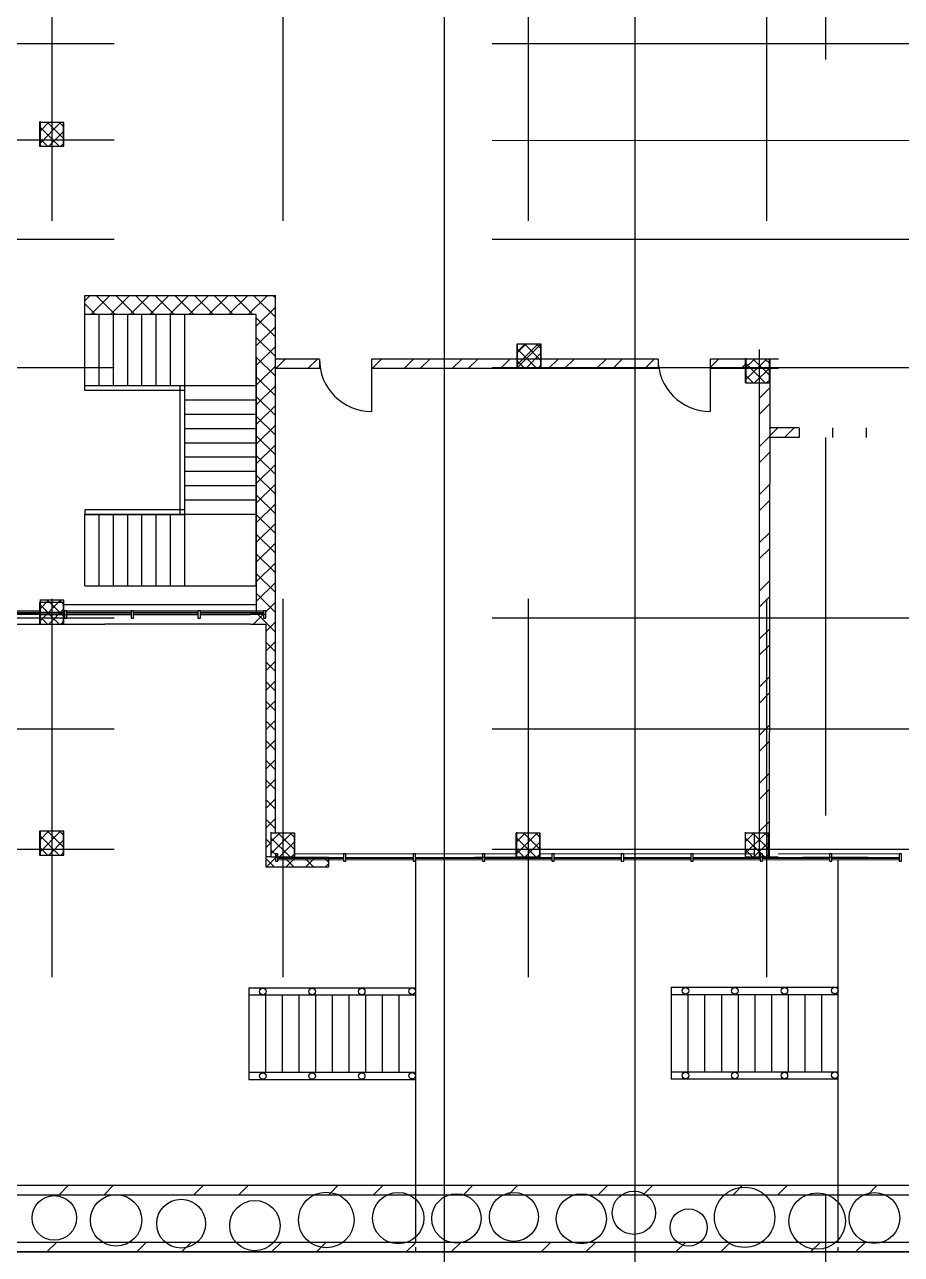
# Model space of a CAD drawing. Header units: millimetres. Extents: x 3062 to 3755, y 1606 to 1663.
# Drawn here: x 3261.87 to 3265.55, y 1645.8 to 1650.97 of the extents above; entities that cross this region are included whole.
import ezdxf

# ---------------------------------------------------------------- set-up
doc = ezdxf.new("R2010")
doc.units = ezdxf.units.MM
doc.linetypes.add('CENTER2', pattern=[28.575, 19.05, -3.175, 3.175, -3.175])
doc.linetypes.add('Dash', pattern=[6.35, 3.175, -3.175])
for name, color, linetype, lineweight in [('A-COLS', 52, 'Continuous', 9), ('A-GLAZ-CURT', 52, 'Continuous', 9), ('A-GLAZ-CWMG', 51, 'Continuous', 9)]:
    doc.layers.add(name, color=color, linetype=linetype, lineweight=lineweight)
doc.layers.add('m7aor', color=4, linetype='Continuous')
doc.layers.add('WORK', color=7, linetype='Continuous')
pattern_1 = [(45, (2434.58414, 1347.60783), (-0.101027881, 0.101027881), []), (45, (2434.6515, 1347.60783), (-0.101027881, 0.101027881), [])]

# ---------------------------------------------------------------- blocks, each defined once
blk = doc.blocks.new('M_Rectangular Column - 50_50-377117-Level 1')
at = {"layer": 'A-COLS'}
for p, q in [((250, 250), (-250, 250)), ((-250, 250), (-250, -250)), ((250, -250), (250, 250)), ((-250, -250), (250, -250))]:
    blk.add_line(p, q, dxfattribs=at)
blk = doc.blocks.new('M_Rectangular Column - 50_50-407330-Level 1')
at = {"layer": 'A-COLS', "lineweight": 25}
for p, q in [((250, 250), (-250, 250)), ((-250, 250), (-250, -250)), ((250, -250), (250, 250)), ((-250, -250), (250, -250))]:
    blk.add_line(p, q, dxfattribs=at)
blk = doc.blocks.new('System Panel - Glazed-V14-Level 1')
at = {"layer": 'A-GLAZ-CURT', "lineweight": 18}
for p, q in [((704, 49), (-704, 49)), ((-704, 49), (-704, 25)), ((-704, 25), (704, 25)), ((704, 25), (704, 49))]:
    blk.add_line(p, q, dxfattribs=at)
blk = doc.blocks.new('System Panel - Glazed-V15-Level 1')
at = {"layer": 'A-GLAZ-CURT', "lineweight": 18}
for p, q in [((704, 49), (-704, 49)), ((-704, 49), (-704, 25)), ((-704, 25), (704, 25)), ((704, 25), (704, 49))]:
    blk.add_line(p, q, dxfattribs=at)
blk = doc.blocks.new('System Panel - Glazed-V11-Level 1')
at = {"layer": 'A-GLAZ-CURT', "lineweight": 18}
for p, q in [((704, 49), (-704, 49)), ((-704, 49), (-704, 25)), ((-704, 25), (704, 25)), ((704, 25), (704, 49))]:
    blk.add_line(p, q, dxfattribs=at)
blk = doc.blocks.new('System Panel - Glazed-V16-Level 1')
at = {"layer": 'A-GLAZ-CURT', "lineweight": 18}
for p, q in [((704, 49), (-704, 49)), ((-704, 49), (-704, 25)), ((-704, 25), (704, 25)), ((704, 25), (704, 49))]:
    blk.add_line(p, q, dxfattribs=at)
blk = doc.blocks.new('System Panel - Glazed-V17-Level 1')
at = {"layer": 'A-GLAZ-CURT', "lineweight": 18}
for p, q in [((704, 49), (-704, 49)), ((-704, 49), (-704, 25)), ((-704, 25), (704, 25)), ((704, 25), (704, 49))]:
    blk.add_line(p, q, dxfattribs=at)
blk = doc.blocks.new('System Panel - Glazed-V18-Level 1')
at = {"layer": 'A-GLAZ-CURT', "lineweight": 18}
for p, q in [((691, 49), (-691, 49)), ((-691, 49), (-691, 25)), ((-691, 25), (691, 25)), ((691, 25), (691, 49))]:
    blk.add_line(p, q, dxfattribs=at)
blk = doc.blocks.new('Rectangular Mullion - 50 x 150mm-403559-Level 1')
at = {"layer": 'A-GLAZ-CWMG'}
blk.add_line((151507, -20969), (151507, -19562), dxfattribs=at)
blk = doc.blocks.new('Rectangular Mullion - 50 x 150mm-V23-Level 1')
at = {"layer": 'A-GLAZ-CWMG'}
blk.add_line((151507, -38130), (151507, -37047), dxfattribs=at)
blk = doc.blocks.new('Rectangular Mullion - 50 x 150mm-V24-Level 1')
at = {"layer": 'A-GLAZ-CWMG'}
blk.add_line((151507, -39912), (151507, -38630), dxfattribs=at)
blk = doc.blocks.new('Rectangular Mullion - 50 x 150mm-V25-Level 1')
at = {"layer": 'A-GLAZ-CWMG'}
for p, q in [((151507, -43130), (151507, -42876)), ((151507, -44283), (151507, -43630))]:
    blk.add_line(p, q, dxfattribs=at)
blk = doc.blocks.new('Rectangular Mullion - 50 x 150mm-V26-Level 1')
at = {"layer": 'A-GLAZ-CWMG'}
blk.add_line((151507, -48270), (151507, -47247), dxfattribs=at)
blk = doc.blocks.new('Rectangular Mullion - 50 x 150mm-V27-Level 1')
at = {"layer": 'A-GLAZ-CWMG', "lineweight": 25}
for p, q in [((-50, 75), (0, 75)), ((-50, -75), (-50, 75)), ((0, 75), (0, -75)), ((0, -75), (-50, -75))]:
    blk.add_line(p, q, dxfattribs=at)
blk = doc.blocks.new('Rectangular Mullion - 50 x 150mm-V30-Level 1')
at = {"layer": 'A-GLAZ-CWMG', "lineweight": 25}
for p, q in [((-25, 75), (25, 75)), ((-25, -75), (-25, 75)), ((25, 75), (25, -75)), ((25, -75), (-25, -75))]:
    blk.add_line(p, q, dxfattribs=at)
blk = doc.blocks.new('Rectangular Mullion - 50 x 150mm-V29-Level 1')
at = {"layer": 'A-GLAZ-CWMG', "lineweight": 25}
for p, q in [((-25, 75), (25, 75)), ((-25, -75), (-25, 75)), ((25, 75), (25, -75)), ((25, -75), (-25, -75))]:
    blk.add_line(p, q, dxfattribs=at)
blk = doc.blocks.new('Rectangular Mullion - 50 x 150mm-V31-Level 1')
at = {"layer": 'A-GLAZ-CWMG', "lineweight": 25}
for p, q in [((-25, 75), (25, 75)), ((-25, -75), (-25, 75)), ((25, 75), (25, -75)), ((25, -75), (-25, -75))]:
    blk.add_line(p, q, dxfattribs=at)
blk = doc.blocks.new('System Panel - Glazed-V52-Level 1')
at = {"layer": 'A-GLAZ-CURT', "lineweight": 18}
for p, q in [((675, 49), (-675, 49)), ((-675, 49), (-675, 25)), ((-675, 25), (675, 25)), ((675, 25), (675, 49))]:
    blk.add_line(p, q, dxfattribs=at)
blk = doc.blocks.new('System Panel - Glazed-413819-Level 1')
at = {"layer": 'A-GLAZ-CURT', "lineweight": 18}
for p, q in [((675, 49), (-675, 49)), ((-675, 49), (-675, 25)), ((-675, 25), (675, 25)), ((675, 25), (675, 49))]:
    blk.add_line(p, q, dxfattribs=at)
blk = doc.blocks.new('System Panel - Glazed-413818-Level 1')
at = {"layer": 'A-GLAZ-CURT', "lineweight": 18}
for p, q in [((663, 49), (-663, 49)), ((-663, 49), (-663, 25)), ((-663, 25), (663, 25)), ((663, 25), (663, 49))]:
    blk.add_line(p, q, dxfattribs=at)
blk = doc.blocks.new('Rectangular Mullion - 50 x 150mm-V53-Level 1')
at = {"layer": 'A-GLAZ-CWMG'}
for p, q in [((146407, -53105), (146407, -53130)), ((146407, -53630), (146407, -54455))]:
    blk.add_line(p, q, dxfattribs=at)
blk = doc.blocks.new('Rectangular Mullion - 50 x 150mm-413815-Level 1')
at = {"layer": 'A-GLAZ-CWMG'}
blk.add_line((146407, -55905), (146407, -57255), dxfattribs=at)
blk = doc.blocks.new('Rectangular Mullion - 50 x 150mm-413814-Level 1')
at = {"layer": 'A-GLAZ-CWMG'}
blk.add_line((146407, -57305), (146407, -58630), dxfattribs=at)
blk = doc.blocks.new('Rectangular Mullion - 50 x 150mm-V34-Level 1')
at = {"layer": 'A-GLAZ-CWMG', "lineweight": 25}
for p, q in [((-50, 75), (0, 75)), ((-50, -75), (-50, 75)), ((0, 75), (0, -75)), ((0, -75), (-50, -75))]:
    blk.add_line(p, q, dxfattribs=at)
blk = doc.blocks.new('Rectangular Mullion - 50 x 150mm-V42-Level 1')
at = {"layer": 'A-GLAZ-CWMG', "lineweight": 25}
for p, q in [((-25, 75), (25, 75)), ((-25, -75), (-25, 75)), ((25, 75), (25, -75)), ((25, -75), (-25, -75))]:
    blk.add_line(p, q, dxfattribs=at)

msp = doc.modelspace()

# ---------------------------------------------------------------- hatches: boundary and pattern name
at = {"layer": 'WORK'}
h = msp.add_hatch(dxfattribs=at)
h.set_pattern_fill('ANSI32', color=256, scale=0.042)
h.set_pattern_definition([(45, (2434.58414, 1347.60783), (-0.28287807, 0.28287807), []), (45, (2434.77273, 1347.60783), (-0.28287807, 0.28287807), [])])
h.paths.add_polyline_path([(3263.5087, 1657.9947), (3261.8368, 1657.9947), (3261.8368, 1657.9547), (3263.5087, 1657.9547)])
h.paths.add_polyline_path([(3265.2828, 1657.9947), (3263.5087, 1657.9947), (3263.5087, 1657.9547), (3265.2828, 1657.9547)])
h.paths.add_polyline_path([(3265.2828, 1658.2347), (3263.5087, 1658.2347), (3263.5087, 1658.1947), (3265.2828, 1658.1947)])
h.paths.add_polyline_path([(3263.5087, 1658.2347), (3261.8368, 1658.2347), (3261.8368, 1658.1947), (3263.5087, 1658.1947)])
h.paths.add_polyline_path([(3267.4788, 1658.2347), (3265.2828, 1658.2347), (3265.2828, 1658.1947), (3267.4788, 1658.1947)])
h.paths.add_polyline_path([(3267.4788, 1657.9947), (3265.2828, 1657.9947), (3265.2828, 1657.9547), (3267.4788, 1657.9547)])
h.paths.add_polyline_path([(3270.0808, 1657.9947), (3267.4788, 1657.9947), (3267.4788, 1657.9547), (3270.0808, 1657.9547)])
h.paths.add_polyline_path([(3270.0808, 1658.2347), (3267.4788, 1658.2347), (3267.4788, 1658.1947), (3270.0808, 1658.1947)])
h.paths.add_polyline_path([(3272.8732, 1658.2347), (3270.0808, 1658.2347), (3270.0808, 1658.1947), (3272.8732, 1658.1947)])
h.paths.add_polyline_path([(3272.8332, 1657.9947), (3270.0808, 1657.9947), (3270.0808, 1657.9547), (3272.8332, 1657.9547)])
h.paths.add_polyline_path([(3273.0732, 1658.2347), (3272.8732, 1658.2347), (3272.8732, 1658.1947), (3273.0732, 1658.1947)])
h.paths.add_polyline_path([(3273.1132, 1658.1947), (3273.0732, 1658.1947), (3273.0732, 1652.3361, -0.740797), (3272.8732, 1652.3361), (3272.8332, 1652.3361, 0.894921), (3273.1132, 1652.3361)])
h.paths.add_polyline_path([(3272.8732, 1657.9547), (3272.8332, 1657.9547), (3272.8332, 1652.3361), (3272.8732, 1652.3361)], flags=17)
h.paths.add_polyline_path([(3273.1132, 1650.7361, 1), (3272.8332, 1650.7361), (3272.8732, 1650.7361, -0.883437), (3273.0732, 1650.7361), (3273.0732, 1645.8547), (3273.1132, 1645.8547)])
h.paths.add_polyline_path([(3272.8732, 1650.7361), (3272.8332, 1650.7361), (3272.8332, 1646.0947), (3270.0808, 1646.0947), (3270.0808, 1646.0547), (3272.8732, 1646.0547)])
h.paths.add_polyline_path([(3273.0732, 1645.8547), (3270.0808, 1645.8547), (3270.0808, 1645.8147), (3273.0732, 1645.8147)])
h.paths.add_polyline_path([(3270.0808, 1645.8547), (3261.8368, 1645.8547), (3261.8368, 1645.8147), (3265.2828, 1645.8147), (3265.2828, 1645.8157), (3270.0808, 1645.8157)])
h.paths.add_polyline_path([(3270.0808, 1646.0947), (3267.4788, 1646.0947), (3267.4788, 1646.0547), (3270.0808, 1646.0547)])
h.paths.add_polyline_path([(3267.4788, 1646.0947), (3265.2828, 1646.0947), (3265.2828, 1646.0547), (3267.4788, 1646.0547)])
h.paths.add_polyline_path([(3265.2828, 1646.0947), (3263.5087, 1646.0947), (3263.5087, 1646.0547), (3265.2828, 1646.0547)])
h.paths.add_polyline_path([(3263.5087, 1646.0947), (3261.8368, 1646.0947), (3261.8368, 1646.0547), (3263.5087, 1646.0547)])
h = msp.add_hatch(dxfattribs=at)
h.set_pattern_fill('ANSI37', color=256, scale=0.0184, angle=-90)
h.set_pattern_definition([(315, (765.14003, 17985.598966), (0.04130917816, 0.04130917816), []), (45, (765.14003, 17985.598966), (-0.04130917816, 0.04130917816), [])])
h.paths.add_polyline_path([(3262.9208, 1654.3909), (3262.9208, 1655.6109), (3262.8808, 1655.6109), (3262.8408, 1655.6109), (3262.8408, 1654.4709), (3262.1208, 1654.4709), (3262.1208, 1654.3909), (3262.1608, 1654.3909)])
h.paths.add_polyline_path([(3263.1451, 1647.4309), (3263.1451, 1647.4709), (3262.9208, 1647.4709), (3262.9016, 1647.4728), (3262.9016, 1647.5728), (3262.9208, 1647.5728), (3262.9208, 1649.5309), (3262.9208, 1649.8309), (3262.1608, 1649.8309), (3262.1208, 1649.8309), (3262.1208, 1649.7509), (3262.8408, 1649.7509), (3262.8408, 1648.6109), (3262.8408, 1648.4909), (3262.8168, 1648.4909), (3262.8168, 1648.4509), (3262.8808, 1648.4509), (3262.8808, 1647.4309)])
h.paths.add_polyline_path([(3262.8808, 1648.5059), (3262.8808, 1648.4759), (3262.8708, 1648.4759), (3262.8708, 1648.5059)], flags=16)
h = msp.add_hatch(dxfattribs=at)
h.set_pattern_fill('ANSI32', color=256, scale=0.015)
h.set_pattern_definition(pattern_1)
h.paths.add_polyline_path([(3264.9956, 1649.4635), (3264.9532, 1649.4635), (3264.9532, 1647.5729), (3264.9934, 1647.5729)])
h.paths.add_polyline_path([(3265.1194, 1649.2744), (3264.9953, 1649.2744), (3264.9953, 1649.2344), (3265.1194, 1649.2344)])
h.paths.add_polyline_path([(3265.9308, 1649.2744), (3265.724, 1649.2744), (3265.724, 1649.2344), (3265.9308, 1649.2342)])
h.paths.add_polyline_path([(3266.9203, 1649.2744), (3266.033, 1649.2744), (3266.033, 1649.2342), (3266.9203, 1649.234)])
h.paths.add_polyline_path([(3266.9603, 1649.5008), (3266.9203, 1649.5008), (3266.9203, 1649.3144), (3266.9203, 1649.2344), (3266.9203, 1649.234), (3266.9603, 1649.234)])
h.paths.add_polyline_path([(3267.3832, 1649.5609), (3267.0225, 1649.5608), (3267.0225, 1649.5208), (3267.3832, 1649.5209)])
h.paths.add_polyline_path([(3267.9307, 1649.5609), (3267.6313, 1649.5609), (3267.6313, 1649.5209), (3267.9307, 1649.5209)])
h.paths.add_polyline_path([(3268.1652, 1649.5609), (3268.0329, 1649.5609), (3268.0329, 1649.5209), (3268.1652, 1649.5209)])
h.paths.add_polyline_path([(3268.9708, 1649.5609), (3268.4133, 1649.5609), (3268.4133, 1649.5209), (3268.9708, 1649.5209)])
h.paths.add_polyline_path([(3265.9308, 1651.2392), (3264.9932, 1651.2392), (3264.9932, 1651.2009), (3265.9308, 1651.2016)])
h.paths.add_polyline_path([(3264.8911, 1651.2392), (3264.0351, 1651.2392), (3264.0351, 1651.2001), (3264.8911, 1651.2008)])
at = {"layer": 'WORK', "ltscale": 0.53}
h = msp.add_hatch(dxfattribs=at)
h.set_pattern_fill('ANSI37', color=256, scale=0.0112, angle=-90)
h.set_pattern_definition([(315, (2872.474814, 2703.917006), (0.0251447171, 0.0251447171), []), (45, (2872.474814, 2703.917006), (-0.0251447171, 0.0251447171), [])])
h.paths.add_polyline_path([(3262.033, 1650.4569), (3262.033, 1650.5569), (3261.9329, 1650.5569), (3261.9329, 1650.4569), (3261.9729, 1650.4569)])
at = {"layer": 'WORK'}
h = msp.add_hatch(dxfattribs=at)
h.set_pattern_fill('ANSI32', color=256, scale=0.015)
h.set_pattern_definition(pattern_1)
h.paths.add_polyline_path([(3257.3762, 1650.1049), (3256.9056, 1650.1049), (3256.9056, 1650.1033), (3257.0056, 1650.1033), (3257.0056, 1650.0649), (3257.3762, 1650.0649)])
h.paths.add_polyline_path([(3257.9298, 1650.0989), (3258.0298, 1650.0989), (3258.032, 1650.0989), (3258.032, 1650.0649), (3258.2217, 1650.0649), (3258.2217, 1650.1049), (3257.704, 1650.1049), (3257.704, 1650.0649), (3257.9298, 1650.0649)])
h.paths.add_polyline_path([(3263.9343, 1649.6255), (3263.9364, 1649.629), (3263.9364, 1649.6255), (3264.0365, 1649.6255), (3264.0365, 1649.5235), (3263.3241, 1649.5235), (3263.3241, 1649.5635), (3263.9343, 1649.5635)])
h.paths.add_polyline_path([(3263.1058, 1649.5635), (3262.9208, 1649.5635), (3262.9208, 1649.5309), (3262.9208, 1649.5235), (3263.1058, 1649.5235)])
h.paths.add_polyline_path([(3264.5273, 1649.5635), (3264.0365, 1649.5635), (3264.0365, 1649.5235), (3264.5273, 1649.5235)])
h.paths.add_polyline_path([(3264.8935, 1649.5635), (3264.7456, 1649.5635), (3264.7456, 1649.5235), (3264.8935, 1649.5235)])
at = {"layer": 'WORK', "ltscale": 0.53}
h = msp.add_hatch(dxfattribs=at)
h.set_pattern_fill('ANSI37', color=256, scale=0.0112, angle=-90)
h.set_pattern_definition([(315, (2874.47829, 2702.98557), (0.0251447171, 0.0251447171), []), (45, (2874.47829, 2702.98557), (-0.0251447171, 0.0251447171), [])])
h.paths.add_polyline_path([(3264.0365, 1649.5255), (3264.0365, 1649.6255), (3263.9364, 1649.6255), (3263.9364, 1649.5255), (3263.9764, 1649.5255)])
h = msp.add_hatch(dxfattribs=at)
h.set_pattern_fill('ANSI37', color=256, scale=0.0112, angle=-90)
h.set_pattern_definition([(315, (2875.437507, 2702.923545), (0.0251447171, 0.0251447171), []), (45, (2875.437507, 2702.923545), (-0.0251447171, 0.0251447171), [])])
h.paths.add_polyline_path([(3264.9957, 1649.4635), (3264.9957, 1649.5635), (3264.8956, 1649.5635), (3264.8956, 1649.4635), (3264.9356, 1649.4635)])
h = msp.add_hatch(dxfattribs=at)
h.set_pattern_fill('ANSI37', color=256, scale=0.0112, angle=-90)
h.set_pattern_definition([(315, (2872.474814, 2701.911104), (0.0251447171, 0.0251447171), []), (45, (2872.474814, 2701.911104), (-0.0251447171, 0.0251447171), [])])
h.paths.add_polyline_path([(3262.033, 1648.451), (3262.033, 1648.551), (3261.9329, 1648.551), (3261.9329, 1648.451), (3261.9729, 1648.451)])
h = msp.add_hatch(dxfattribs=at)
h.set_pattern_fill('ANSI37', color=256, scale=0.0112, angle=-90)
h.set_pattern_definition([(315, (2872.474814, 2700.941024), (0.0251447171, 0.0251447171), []), (45, (2872.474814, 2700.941024), (-0.0251447171, 0.0251447171), [])])
h.paths.add_polyline_path([(3262.033, 1647.4809), (3262.033, 1647.5809), (3261.9329, 1647.5809), (3261.9329, 1647.4809), (3261.9729, 1647.4809)])
h = msp.add_hatch(dxfattribs=at)
h.set_pattern_fill('ANSI37', color=256, scale=0.0112, angle=-90)
h.set_pattern_definition([(315, (2873.443506, 2700.9329), (0.0251447171, 0.0251447171), []), (45, (2873.443506, 2700.9329), (-0.0251447171, 0.0251447171), [])])
h.paths.add_polyline_path([(3263.0017, 1647.4728), (3263.0017, 1647.5728), (3262.9016, 1647.5728), (3262.9016, 1647.4728), (3262.9416, 1647.4728)])
h = msp.add_hatch(dxfattribs=at)
h.set_pattern_fill('ANSI37', color=256, scale=0.0112, angle=-90)
h.set_pattern_definition([(315, (2874.474814, 2700.933024), (0.0251447171, 0.0251447171), []), (45, (2874.474814, 2700.933024), (-0.0251447171, 0.0251447171), [])])
h.paths.add_polyline_path([(3264.033, 1647.4729), (3264.033, 1647.5729), (3263.9329, 1647.5729), (3263.9329, 1647.4729), (3263.9729, 1647.4729)])
h = msp.add_hatch(dxfattribs=at)
h.set_pattern_fill('ANSI37', color=256, scale=0.0112, angle=-90)
h.set_pattern_definition([(315, (2875.435066, 2700.933024), (0.0251447171, 0.0251447171), []), (45, (2875.435066, 2700.933024), (-0.0251447171, 0.0251447171), [])])
h.paths.add_polyline_path([(3264.9932, 1647.4729), (3264.9932, 1647.5729), (3264.8932, 1647.5729), (3264.8932, 1647.4729), (3264.9332, 1647.4729)])

# ---------------------------------------------------------------- linework, layer by layer
at = {"layer": 'm7aor', "linetype": 'CENTER2', "ltscale": 0.5}
for p, q in [((3264.4308, 1643.7302), (3264.4308, 1660.3188)), ((3265.2297, 1660.3464), (3265.2297, 1643.7887)), ((3261.983, 1659.6687), (3261.983, 1644.4649)), ((3262.9517, 1659.6687), (3262.9517, 1644.4649)), ((3263.6308, 1644.4649), (3263.6308, 1659.6687)), ((3263.9819, 1659.6687), (3263.9819, 1644.4649)), ((3264.9819, 1659.6687), (3264.9819, 1644.4649)), ((3273.3563, 1650.8875), (3248.8306, 1650.8875)), ((3273.3563, 1650.4738), (3248.8306, 1650.493)), ((3273.3563, 1650.0659), (3248.8306, 1650.0659)), ((3273.3563, 1649.5266), (3248.8306, 1649.5266)), ((3273.3563, 1648.4755), (3248.8306, 1648.4755)), ((3273.3563, 1648.0091), (3248.8306, 1648.0091)), ((3273.3563, 1647.5047), (3248.8306, 1647.5047))]:
    msp.add_line(p, q, dxfattribs=at)
at = {"layer": 'WORK', "lineweight": 25}
for p, q in [((3262.033, 1650.5569), (3261.9308, 1650.5569)), ((3261.9308, 1650.4569), (3262.033, 1650.4569)), ((3262.8408, 1649.5709), (3262.8408, 1648.4909)), ((3262.9208, 1647.5729), (3262.9208, 1649.5309)), ((3262.0308, 1648.541), (3261.9308, 1648.541)), ((3261.9308, 1648.541), (3261.9308, 1648.451)), ((3262.0308, 1648.451), (3262.0308, 1648.541)), ((3261.9308, 1648.4909), (3261.8368, 1648.4909)), ((3261.9329, 1648.4909), (3262.2051, 1648.4909)), ((3262.8808, 1648.4909), (3262.8168, 1648.4909)), ((3261.8368, 1648.4509), (3262.2051, 1648.4509)), ((3262.8168, 1648.4509), (3262.8808, 1648.4509)), ((3262.8808, 1648.4509), (3262.8808, 1647.4309)), ((3263.0028, 1647.5729), (3262.9208, 1647.5729)), ((3263.0028, 1647.4729), (3263.0028, 1647.5729)), ((3264.033, 1647.5729), (3263.9308, 1647.5729)), ((3263.9308, 1647.5729), (3263.9308, 1647.4729)), ((3264.0308, 1647.4729), (3264.0308, 1647.5729)), ((3264.9932, 1647.5729), (3264.8911, 1647.5729)), ((3264.9308, 1647.5729), (3264.9308, 1647.4729)), ((3264.9911, 1647.4729), (3264.9911, 1647.5729)), ((3262.9208, 1647.4709), (3262.9208, 1647.4729)), ((3262.9208, 1647.4729), (3263.0028, 1647.4729)), ((3263.1451, 1647.4709), (3262.9208, 1647.4709)), ((3263.1451, 1647.4309), (3263.1451, 1647.4709)), ((3264.0155, 1647.4709), (3263.7568, 1647.4709)), ((3263.9308, 1647.4729), (3264.033, 1647.4729)), ((3264.8932, 1647.4729), (3265.0308, 1647.4729)), ((3265.4096, 1647.4709), (3265.1355, 1647.4709)), ((3262.8808, 1647.4309), (3263.1451, 1647.4309))]:
    msp.add_line(p, q, dxfattribs=at)
at = {"layer": 'WORK', "linetype": 'Dash'}
for p, q in [((3262.1208, 1649.4509), (3262.1208, 1649.8309)), ((3262.1808, 1649.4509), (3262.1808, 1649.7509)), ((3262.2408, 1649.4509), (3262.2408, 1649.7509)), ((3262.3008, 1649.4509), (3262.3008, 1649.7509)), ((3262.3608, 1649.4509), (3262.3608, 1649.7509)), ((3262.4208, 1649.4509), (3262.4208, 1649.7509)), ((3262.4808, 1649.4509), (3262.4808, 1649.7509)), ((3262.5408, 1648.6109), (3262.5408, 1649.7509)), ((3262.8408, 1649.4509), (3262.1208, 1649.4509)), ((3262.8408, 1649.3909), (3262.5408, 1649.3909)), ((3262.8408, 1649.3309), (3262.5408, 1649.3309)), ((3262.8408, 1649.2709), (3262.5408, 1649.2709)), ((3262.8408, 1649.2109), (3262.5408, 1649.2109)), ((3262.8408, 1649.1509), (3262.5408, 1649.1509)), ((3262.8408, 1649.0909), (3262.5408, 1649.0909)), ((3262.8408, 1649.0309), (3262.5408, 1649.0309)), ((3262.8408, 1648.9709), (3262.5408, 1648.9709)), ((3262.8408, 1648.9109), (3262.1208, 1648.9109))]:
    msp.add_line(p, q, dxfattribs=at)
at = {"layer": 'WORK'}
for p, q in [((3262.1208, 1649.8309), (3262.9208, 1649.8309)), ((3262.9208, 1649.5309), (3262.9208, 1649.8309)), ((3263.1058, 1649.5635), (3262.9208, 1649.5635)), ((3264.5273, 1649.5635), (3263.3241, 1649.5635)), ((3263.3241, 1649.5635), (3263.3241, 1649.3435)), ((3265.0332, 1649.5635), (3264.7456, 1649.5635)), ((3264.7456, 1649.5635), (3264.7456, 1649.3435)), ((3264.9532, 1647.4729), (3264.9532, 1649.6035)), ((3264.9957, 1649.5635), (3264.9932, 1647.4729)), ((3264.9957, 1649.4608), (3264.9957, 1649.5635)), ((3263.1058, 1649.5235), (3262.9208, 1649.5235)), ((3264.5273, 1649.5235), (3263.3241, 1649.5235)), ((3265.0332, 1649.5235), (3264.7456, 1649.5235)), ((3262.5408, 1649.4309), (3262.1208, 1649.4309)), ((3262.5208, 1648.9109), (3262.5208, 1649.4509)), ((3265.1194, 1649.2744), (3264.9932, 1649.2744)), ((3265.1194, 1649.2344), (3264.9932, 1649.2344)), ((3262.5408, 1648.9309), (3262.1208, 1648.9309)), ((3262.1208, 1648.6109), (3262.1208, 1648.9109)), ((3262.1808, 1648.6109), (3262.1808, 1648.9109)), ((3262.2408, 1648.6109), (3262.2408, 1648.9109)), ((3262.3008, 1648.6109), (3262.3008, 1648.9109)), ((3262.3608, 1648.6109), (3262.3608, 1648.9109)), ((3262.4208, 1648.6109), (3262.4208, 1648.9109)), ((3262.4808, 1648.6109), (3262.4808, 1648.9109)), ((3262.8408, 1648.5309), (3262.033, 1648.5309)), ((3262.2051, 1648.4909), (3262.3158, 1648.4909)), ((3262.3258, 1648.4909), (3262.5958, 1648.4909)), ((3262.6058, 1648.4909), (3262.8168, 1648.4909)), ((3262.8168, 1648.4509), (3262.2051, 1648.4509)), ((3262.9016, 1647.4728), (3262.8808, 1647.4728)), ((3263.1451, 1647.4709), (3263.2072, 1647.4709)), ((3263.2172, 1647.4709), (3263.4987, 1647.4709)), ((3263.5087, 1647.4709), (3263.7568, 1647.4709)), ((3264.0155, 1647.4709), (3264.0815, 1647.4709)), ((3264.0915, 1647.4709), (3264.3729, 1647.4709)), ((3264.3829, 1647.4709), (3264.6644, 1647.4709)), ((3264.6744, 1647.4709), (3264.9558, 1647.4709)), ((3264.9658, 1647.4709), (3265.1355, 1647.4709)), ((3265.4096, 1647.4709), (3265.5387, 1647.4709)), ((3249.1132, 1645.8147), (3273.1132, 1645.8147))]:
    msp.add_line(p, q, dxfattribs=at)
at = {"layer": 'WORK', "ltscale": 0.5}
for p, q in [((3263.1058, 1649.5635), (3263.1058, 1649.5235)), ((3263.3241, 1649.5635), (3263.3241, 1649.5235)), ((3264.5273, 1649.5635), (3264.5273, 1649.5235)), ((3264.7456, 1649.5635), (3264.7456, 1649.5235)), ((3262.1208, 1649.4309), (3262.1208, 1649.4509)), ((3265.1194, 1649.2744), (3265.1194, 1649.2344)), ((3265.2592, 1649.2744), (3265.2592, 1649.2344)), ((3265.4013, 1649.2744), (3265.4013, 1649.2344)), ((3262.1208, 1648.9309), (3262.1208, 1648.9109)), ((3262.1208, 1648.9109), (3262.5408, 1648.9109)), ((3263.5087, 1647.461), (3263.5087, 1645.8547)), ((3265.2828, 1645.8547), (3265.2828, 1647.461)), ((3262.8087, 1646.9233), (3263.5087, 1646.9233)), ((3262.8087, 1646.9233), (3262.8087, 1646.5372)), ((3264.5828, 1646.9257), (3265.2828, 1646.9257)), ((3264.5828, 1646.9257), (3264.5828, 1646.5396)), ((3262.8087, 1646.8933), (3263.5087, 1646.8933)), ((3262.8787, 1646.8933), (3262.8787, 1646.5672)), ((3262.9487, 1646.8933), (3262.9487, 1646.5672)), ((3263.0187, 1646.8933), (3263.0187, 1646.5672)), ((3263.0887, 1646.8933), (3263.0887, 1646.5672)), ((3263.1587, 1646.8933), (3263.1587, 1646.5672)), ((3263.2287, 1646.8933), (3263.2287, 1646.5672)), ((3263.2987, 1646.8933), (3263.2987, 1646.5672)), ((3263.3687, 1646.8933), (3263.3687, 1646.5672)), ((3263.4387, 1646.8933), (3263.4387, 1646.5672)), ((3264.5828, 1646.8957), (3265.2828, 1646.8957)), ((3264.6528, 1646.8957), (3264.6528, 1646.5696)), ((3264.7228, 1646.8957), (3264.7228, 1646.5696)), ((3264.7928, 1646.8957), (3264.7928, 1646.5696)), ((3264.8628, 1646.8957), (3264.8628, 1646.5696)), ((3264.9328, 1646.8957), (3264.9328, 1646.5696)), ((3265.0028, 1646.8957), (3265.0028, 1646.5696)), ((3265.0728, 1646.8957), (3265.0728, 1646.5696)), ((3265.1428, 1646.8957), (3265.1428, 1646.5696)), ((3265.2128, 1646.8957), (3265.2128, 1646.5696)), ((3263.5087, 1646.5672), (3262.8087, 1646.5672)), ((3265.2828, 1646.5696), (3264.5828, 1646.5696)), ((3263.5087, 1646.5372), (3262.8087, 1646.5372)), ((3265.2828, 1646.5396), (3264.5828, 1646.5396)), ((3249.3532, 1646.0947), (3272.8332, 1646.0947)), ((3249.3532, 1646.0547), (3272.8732, 1646.0547)), ((3273.1132, 1645.8547), (3249.1532, 1645.8547)), ((3273.1132, 1645.8147), (3249.1132, 1645.8147)), ((3263.5087, 1645.8347), (3263.5087, 1645.8147)), ((3265.2828, 1645.8147), (3265.2828, 1645.8347)), ((3265.2828, 1645.8157), (3270.0808, 1645.8157))]:
    msp.add_line(p, q, dxfattribs=at)
at = {"layer": 'WORK', "lineweight": 25}
for points in [[(3261.9308, 1650.5605), (3261.9308, 1650.4569)], [(3261.9329, 1650.5605), (3261.9329, 1650.4569)], [(3262.0308, 1650.4569), (3262.0308, 1650.5569)], [(3262.033, 1650.4569), (3262.033, 1650.5569)], [(3263.9364, 1649.629), (3263.9364, 1649.5255), (3264.0365, 1649.5255), (3264.0365, 1649.6255), (3263.9364, 1649.6255)], [(3264.8956, 1649.567), (3264.8956, 1649.4635), (3264.9957, 1649.4635), (3264.9957, 1649.5635), (3264.8956, 1649.5635)], [(3261.9329, 1648.5546), (3261.9329, 1648.451)], [(3262.033, 1648.451), (3262.033, 1648.551), (3261.9329, 1648.551)], [(3261.9329, 1647.5845), (3261.9329, 1647.4809), (3262.033, 1647.4809), (3262.033, 1647.5809), (3261.9329, 1647.5809)], [(3262.9016, 1647.5764), (3262.9016, 1647.4728), (3263.0017, 1647.4728), (3263.0017, 1647.5728), (3262.9016, 1647.5728)], [(3263.9329, 1647.5765), (3263.9329, 1647.4729)], [(3264.033, 1647.4729), (3264.033, 1647.5729)], [(3264.8932, 1647.5765), (3264.8932, 1647.4729)], [(3264.9932, 1647.4729), (3264.9932, 1647.5729)]]:
    msp.add_lwpolyline(points, dxfattribs=at)
at = {"layer": 'WORK'}
msp.add_lwpolyline([(3262.1208, 1648.6109), (3262.8408, 1648.6109), (3262.8408, 1649.7509), (3262.1208, 1649.7509)], dxfattribs=at)
at = {"layer": 'WORK', "ltscale": 0.5}
for centre, radius in [((3263.495, 1646.9096), 0.0137), ((3264.6426, 1646.9106), 0.0137), ((3264.8491, 1646.9106), 0.0137), ((3265.0574, 1646.9106), 0.0137), ((3265.2691, 1646.912), 0.0137), ((3262.8685, 1646.9082), 0.0137), ((3263.0749, 1646.9082), 0.0137), ((3263.2832, 1646.9082), 0.0137), ((3262.8685, 1646.5529), 0.0137), ((3263.0749, 1646.5529), 0.0137), ((3263.2832, 1646.5529), 0.0137), ((3263.495, 1646.5543), 0.0137), ((3264.6426, 1646.5553), 0.0137), ((3264.8491, 1646.5553), 0.0137), ((3265.0574, 1646.5553), 0.0137), ((3265.2691, 1646.5567), 0.0137), ((3261.9927, 1645.9573), 0.0934), ((3262.2523, 1645.9471), 0.1079), ((3263.1345, 1645.9487), 0.1169), ((3263.4365, 1645.9566), 0.1077), ((3263.6809, 1645.955), 0.1036), ((3263.922, 1645.9614), 0.1027), ((3264.2051, 1645.9535), 0.105), ((3264.4256, 1645.9789), 0.0908), ((3264.8905, 1645.9599), 0.1264), ((3265.1951, 1645.944), 0.1186), ((3265.4355, 1645.9571), 0.1066), ((3262.5252, 1645.9328), 0.1025), ((3262.8346, 1645.9249), 0.1057), ((3264.6557, 1645.9171), 0.0781)]:
    msp.add_circle(centre, radius, dxfattribs=at)
at = {"layer": 'WORK'}
for centre in [(3263.3241, 1649.5618), (3264.7456, 1649.5618)]:
    msp.add_arc(centre, 0.2183, 179.564, 270, dxfattribs=at)

# ---------------------------------------------------------------- block references
at = {"layer": 'WORK', "xscale": 0.0002000000000000001, "yscale": 0.0002000000000000001, "zscale": 0.0002000000000000001}
for name, p, rotation in [('M_Rectangular Column - 50_50-377117-Level 1', (3263.9843, 1649.5755), 270), ('M_Rectangular Column - 50_50-377117-Level 1', (3264.9435, 1649.5135), 270), ('Rectangular Mullion - 50 x 150mm-V53-Level 1', (3272.6567, 1677.7873), 270), ('Rectangular Mullion - 50 x 150mm-413815-Level 1', (3273.4967, 1677.7873), 270), ('Rectangular Mullion - 50 x 150mm-413815-Level 1', (3273.7767, 1677.7873), 270), ('Rectangular Mullion - 50 x 150mm-413814-Level 1', (3274.3317, 1677.7873), 270), ('M_Rectangular Column - 50_50-407330-Level 1', (3261.9808, 1647.5309), 270), ('System Panel - Glazed-V18-Level 1', (3263.069, 1647.4709), 180), ('Rectangular Mullion - 50 x 150mm-V26-Level 1', (3272.6567, 1677.7873), 270), ('Rectangular Mullion - 50 x 150mm-403559-Level 1', (3267.411, 1677.7873), 270), ('System Panel - Glazed-V11-Level 1', (3263.3579, 1647.4709), 180), ('Rectangular Mullion - 50 x 150mm-403559-Level 1', (3267.7024, 1677.7873), 270), ('System Panel - Glazed-V17-Level 1', (3263.6494, 1647.4709), 180), ('Rectangular Mullion - 50 x 150mm-V25-Level 1', (3272.6567, 1677.7873), 270), ('System Panel - Glazed-V16-Level 1', (3263.9408, 1647.4709), 180), ('Rectangular Mullion - 50 x 150mm-403559-Level 1', (3268.2853, 1677.7873), 270), ('System Panel - Glazed-V11-Level 1', (3264.2322, 1647.4709), 180), ('Rectangular Mullion - 50 x 150mm-403559-Level 1', (3268.5767, 1677.7873), 270), ('System Panel - Glazed-V11-Level 1', (3264.5237, 1647.4709), 180), ('Rectangular Mullion - 50 x 150mm-V24-Level 1', (3272.6567, 1677.7873), 270), ('System Panel - Glazed-V11-Level 1', (3264.8151, 1647.4709), 180), ('System Panel - Glazed-V15-Level 1', (3265.1065, 1647.4709), 180), ('Rectangular Mullion - 50 x 150mm-V23-Level 1', (3272.6567, 1677.7873), 270), ('Rectangular Mullion - 50 x 150mm-403559-Level 1', (3269.451, 1677.7873), 270), ('System Panel - Glazed-V14-Level 1', (3265.3979, 1647.4709), 180)]:
    msp.add_blockref(name, p, dxfattribs=dict(at, rotation=rotation))
for name, p in [('System Panel - Glazed-V52-Level 1', (3261.9008, 1648.4909)), ('System Panel - Glazed-413819-Level 1', (3262.1808, 1648.4909)), ('System Panel - Glazed-413819-Level 1', (3262.4608, 1648.4909)), ('System Panel - Glazed-413818-Level 1', (3262.7383, 1648.4909))]:
    msp.add_blockref(name, p, dxfattribs=at)
at = {"layer": 'WORK', "extrusion": (0, 0, -1), "xscale": 0.0002000000000000001, "yscale": 0.0002000000000000001, "zscale": 0.0002000000000000001, "rotation": 180}
for name, p in [('Rectangular Mullion - 50 x 150mm-V42-Level 1', (-3262.0408, 1648.4909)), ('Rectangular Mullion - 50 x 150mm-V30-Level 1', (-3262.3208, 1648.4909)), ('Rectangular Mullion - 50 x 150mm-V30-Level 1', (-3262.6008, 1648.4909)), ('Rectangular Mullion - 50 x 150mm-V34-Level 1', (-3262.8808, 1648.4909))]:
    msp.add_blockref(name, p, dxfattribs=at)
at = {"layer": 'WORK', "extrusion": (0, 0, -1), "xscale": 0.0002000000000000001, "yscale": 0.0002000000000000001, "zscale": 0.0002000000000000001}
for name, p in [('Rectangular Mullion - 50 x 150mm-V27-Level 1', (-3262.9208, 1647.4709)), ('Rectangular Mullion - 50 x 150mm-V30-Level 1', (-3263.2122, 1647.4709)), ('Rectangular Mullion - 50 x 150mm-V30-Level 1', (-3263.5037, 1647.4709)), ('Rectangular Mullion - 50 x 150mm-V29-Level 1', (-3263.7951, 1647.4709)), ('Rectangular Mullion - 50 x 150mm-V30-Level 1', (-3264.0865, 1647.4709)), ('Rectangular Mullion - 50 x 150mm-V30-Level 1', (-3264.3779, 1647.4709)), ('Rectangular Mullion - 50 x 150mm-V30-Level 1', (-3264.6694, 1647.4709)), ('Rectangular Mullion - 50 x 150mm-V31-Level 1', (-3264.9608, 1647.4709)), ('Rectangular Mullion - 50 x 150mm-V29-Level 1', (-3265.2522, 1647.4709)), ('Rectangular Mullion - 50 x 150mm-V30-Level 1', (-3265.5437, 1647.4709))]:
    msp.add_blockref(name, p, dxfattribs=at)

doc.saveas('drawing.dxf')
